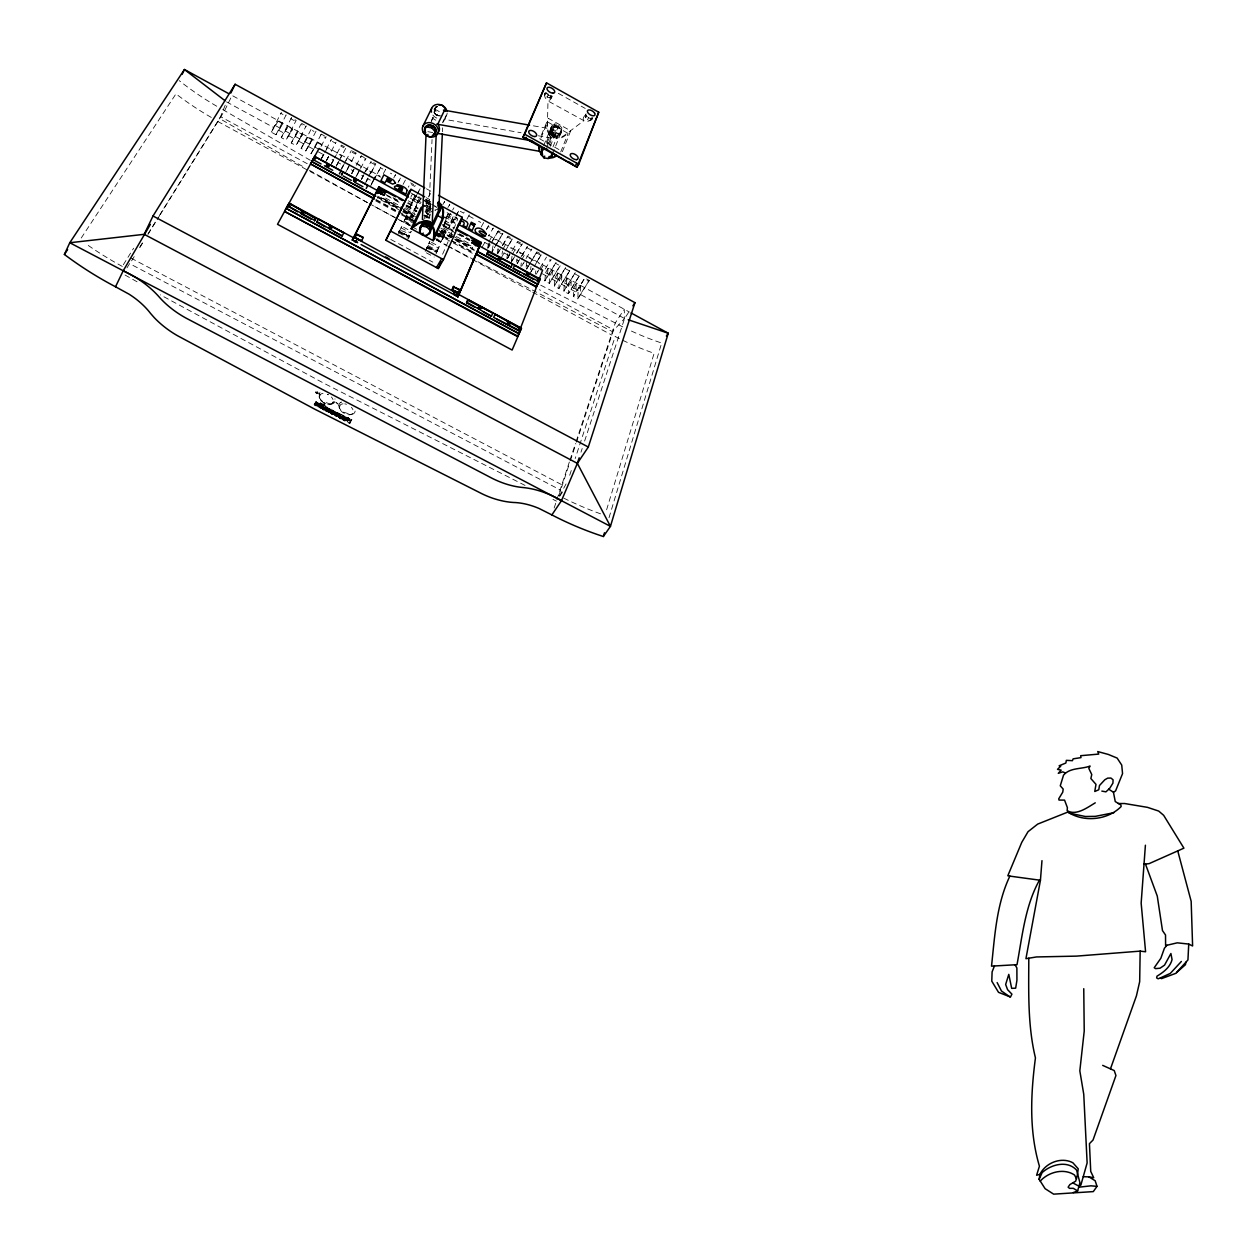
<?xml version="1.0" encoding="UTF-8"?>
<svg xmlns="http://www.w3.org/2000/svg" width="1257" height="1257" viewBox="0 0 1257 1257"><rect width="100%" height="100%" fill="white"/><g stroke="black" fill="none" stroke-linecap="round" stroke-linejoin="round"><path stroke-width="0.75" stroke-dasharray="5 3.75" d="M580.608 286.109L580.325 294.437L577.827 298.852L573.349 296.416L573.726 288.057L576.193 283.705L580.608 286.109L578.141 290.461L577.827 298.852L589.234 280.405L584.741 277.954L573.349 296.416L584.364 279.023L588.857 281.474M576.193 283.705L575.847 292.001L570.835 289.283L571.244 281.002L566.813 278.598L564.362 282.951L563.859 291.247L568.337 293.682L579.713 275.204L568.337 293.682L568.777 285.355L571.244 281.002M423.012 221.169L428.983 208.285L432.047 139.496M431.277 121.819L433.037 117.31L436.368 117.891M435.331 106.798L435.158 110.522L437.986 113.664L436.98 115.738L434.152 112.596L434.309 108.872L437.593 106.326M430.46 205.08L430.303 208.599A5.499 4.478 26.3 0 1 430.46 205.08L428.983 208.285L433.901 209.149M442.448 131.749L442.637 127.837M566.813 278.598L566.357 286.832L563.859 291.247L575.203 272.753L566.357 286.832L561.329 284.113L561.863 275.896L557.432 273.476L554.981 277.844L554.353 286.077L558.831 288.529L570.175 270.004L558.831 288.529L559.396 280.248L561.863 275.896M344.104 419.885C340.647 419.351 347.513 419.414 343.978 417.073M336.64 413.553C335.87 411.573 334.472 416.161 335.148 415.344C339.547 417.717 335.069 411.51 333.152 413.694M335.556 415.423L334.346 414.48M557.432 273.476L556.835 281.662L554.353 286.077L565.666 267.537L556.835 281.662L551.807 278.928L552.467 270.774L548.036 268.354L545.585 272.722L544.831 280.908L549.325 283.344L560.213 265.84M546.339 142.167L551.43 129.77L551.713 126.061L554.871 123.956L559.066 124.694L561.816 127.837L561.518 131.545L553.457 151.563M553.583 127.114L550.409 129.22L560.245 134.703A5.641 4.777 25 0 1 550.755 134.138A5.641 4.777 25 0 1 554.997 127.02A5.641 4.777 25 0 1 560.245 134.703L557.071 136.793L552.891 136.07L553.583 127.114L557.778 127.853M561.141 129.518L560.842 133.226L557.668 135.332L553.489 134.593L550.739 131.451L551.022 127.743L554.18 125.637L558.375 126.376L561.141 129.518L561.816 127.837M552.467 270.774L550.016 275.142L549.325 283.344L560.606 264.787M548.036 268.354L547.314 276.477L544.831 280.908L556.097 262.32L547.314 276.477L542.27 273.727M535.466 274.089L535.812 270.852M530.611 269.736L530.988 266.5M547.596 121.96L546.968 127.287A10.229 8.689 25.1 0 0 550.739 135.677L552.436 136.824A10.229 8.689 25.1 0 0 563.686 136.62L568.117 133.415L547.596 121.96L539.96 140.423M526.133 267.301L526.73 262.462M444.287 235.373L439.651 232.859M520.885 266.17L521.309 262.949M339.783 417.261C338.259 415.297 340.678 411.196 337.41 416.46L338.636 417.104M340.066 416.758L339.249 416.036L338.353 417.607L340.207 413.883M342.533 419.634C347.655 424.238 346.728 412.123 342.375 417.104C346.869 419.571 345.565 417.968 341.7 418.157M516.611 262.116L517.067 258.911M314.093 404.22C317.015 407.598 320.896 403.811 314.941 402.947C316.843 406.2 322.248 402.79 315.931 401.549C322.059 406.545 313.81 400.92 315.696 403.261C323.096 407.268 310.008 406.812 315.507 401.69M436.085 253.788L437.452 250.662L428.103 245.586L426.72 248.729M322.876 408.446L321.839 407.944M323.175 407.944L320.205 408.132L321.242 406.671L323.222 407.724M511.332 260.969L512.055 256.192M349.383 420.922L350.766 421.629L349.682 423.499L348.299 422.776L349.98 419.602L348.739 418.66L350.2 419.115C350.389 423.389 345.518 419.367 349.195 420.954L349.745 420.105L347.466 417.607L351.803 419.335L349.98 422.981L348.598 422.258L346.681 418.958L351.017 420.671M507.577 253.757L506.555 260.089L509.038 255.642L509.776 250.913M502.014 254.181L502.549 251.023M431.418 242.302L439.18 246.513L436.886 251.667L427.411 246.576L428.103 245.649M497.222 253.301L498.071 248.572M324.542 409.562C324.762 403.953 333.231 409.311 327.951 411.777C325.83 412.359 322.876 408.651 326.066 408.431C332.508 411.526 325.673 411.196 324.919 409.531M328.313 408.604C325.029 408.808 330.701 406.655 326.883 410.882M492.163 250.536L493.043 245.838M488.549 243.402L487.323 249.64L490.701 240.527M338.023 414.339C328.768 411.856 342.784 419.681 336.059 412.233C337.724 413.663 339.06 413.27 336.499 411.919C334.001 408.965 331.314 417.717 333.718 412.83C340.694 414.621 333.498 414.857 334.362 411.589M407.598 239.176C414.166 234.368 400.04 229.261 399.443 231.037M338.887 405.445L339.217 404.016A8.83 5.499 29.5 0 1 341.417 402.067A8.846 5.499 29.2 0 0 339.233 404.031L338.887 405.461A8.83 5.499 29.5 0 0 342.8 411.903L350.97 414.559A8.83 5.499 29.5 0 0 355.181 410.756M318.147 393.268L316.905 393.001L318.257 393.048L317.157 391.618L316.67 392.608L317.157 391.618M343.145 418.628L345.376 420.089L344.952 420.922M343.931 417.198L345.204 418.015M414.716 223.935L405.398 218.875L407.158 215.214L413.349 218.577M415.627 221.688L406.137 216.927L406.608 215.905M332.524 413.852L328.643 411.997L332.964 412.799L330.685 410.725L329.397 410.74L332.775 413.144L330.088 412.705L332.555 413.584L330.355 412.155L331.487 412.422L332.555 410.473L330.827 413.129C325.972 408.462 337.614 414.323 332.288 409.719C329.664 409.012 328.69 410.646 331.487 412.422M453.73 229.214L457.658 219.095L453.133 216.628L448.655 228.617L455.285 217.162M453.133 216.628L448.655 228.617M443.532 225.82L448.073 213.879L443.532 225.82L453.918 207.814M328.501 411.353L326.993 409.389L324.84 409.295M325.689 407.441L327.181 409.405L329.585 409.483M609.017 517.727L661.669 343.035A251.431 218.011 18.2 0 1 630.323 330.56M606.612 509.761L654.127 353.311A253.128 218.781 18.1 0 1 615.207 336.499L575.172 458.601M430.381 214.334L429.218 218.042L430.868 215.041M424.347 200.931L428.888 203.414L424.08 215.246M427.694 246.403L426.704 247.88L429.815 249.577M580.985 452.206L582.195 448.498M584.615 441.066L624.572 318.524L629.757 310.605M569.704 475.256L572.139 467.855M554.148 508.017L569.342 462.026M569.955 460.156L575.502 443.391M576.115 441.537L615.286 322.97L624.242 309.238L624.572 318.524L612.426 331.644L476.576 261.032M558.831 495.682L569.798 462.466M570.395 460.628L575.879 444.004M576.492 442.165L613.542 329.931L539.442 289.707M419.257 198.166L414.323 209.95L419.257 198.166L414.716 195.683L409.719 207.436L416.224 195.872M544.517 93.914C543.857 100.403 552.2 103.561 551.132 95.406M414.716 195.683L409.719 207.436M409.311 235.515L407.959 237.966L411.196 231.351L410.348 232.844L400.983 227.768L401.831 226.276L408.069 229.654M407.127 215.324L405.76 217.712L411.95 221.075M399.946 230.487L398.532 233.472M443.862 236.222L444.208 235.42L442.59 239.05L434.859 234.855M534.162 266.578L541.453 254.323L535.639 263.797M531.601 260.906L536.928 251.856L539.944 253.49M522.016 255.674L527.312 246.592L519.597 259.288M225.223 105.179L219.692 118.598L304.43 167.448M560.732 151.971L568.117 133.415M516.926 252.908L522.221 243.827L516.454 253.348M552.986 146.928L558.359 133.635L561.518 131.545M505.361 250.897L512.589 238.563L506.838 248.1M550.267 146.346L559.066 124.694M546.622 147.195L553.3 130.822M548.68 143.392L553.174 132.362M549.12 145.325L554.18 132.912L551.43 129.77M543.7 145.576L551.713 126.061M546.905 143.455L554.871 123.956M495.729 245.649L502.926 233.283L498.369 230.801L490.749 243.575M436.855 251.29L439.18 246.513M491.188 243.167L498.369 230.801M466.913 219.205L469.27 214.916L467.384 218.137M464.132 212.103L463.676 213.14L459.072 210.626L456.228 215.528M371.286 184.355L372.842 180.851M368.034 178.274L365.316 183.286L367.751 178.745L372.952 181.574L376.032 174.597L380.604 177.096M408.808 236.112C378.058 221.059 429.124 246.529 399.365 231.304M442.59 254.213L452.803 231.162L442.574 225.6M433.335 237.51L441.066 241.705L446.046 231.162L441.427 228.664M442.59 239.05L446.046 231.162M425.18 251.4L429.863 241.47L426.374 249.326M348.299 422.776L346.382 419.477L350.719 421.205L349.682 423.499M366.101 181.542L367.704 178.054M444.161 202.487L444.632 201.45L442.778 204.702M340.474 416.256L341.7 416.915L342.517 415.124L341.291 414.48L339.39 418.141L340.616 418.785L341.731 416.491L340.49 415.863M344.277 416.633L342.423 419.728C339.437 416.711 344.669 417.434 346.382 419.005C346.036 416.884 342.517 415.91 346.665 417.984M339.39 418.141C341.888 417.497 340.631 412.767 339.437 415.721L338.196 415.077L340.411 416.036M425.856 218.231L430.507 208.175A5.499 4.478 26.3 0 1 430.664 204.64M429.753 194.631L430.24 193.594L425.62 201.733M361.482 179.028L363.1 175.54M320.394 402.931L319.514 407.771L321.383 404.188L320.394 402.931L321.446 404.031M320.126 403.528L319.325 405.225L320.582 405.885M322.468 409.311L324.385 405.665L325.626 406.31L323.709 409.971L322.468 409.311C324.982 408.666 323.725 403.937 322.515 406.891L320.959 406.64L320.504 407.614L321.729 408.274M324.385 405.665C322.311 403.748 320.158 406.184 323.52 407.221M323.709 409.971L324.84 407.677L323.599 407.032M325.626 406.31L324.793 408.085L323.552 407.441M319.152 405.194L320.346 405.995L321.698 403.528L320.189 403.371L318.241 407.111L319.655 404.22L320.928 404.864L319.812 407.252L318.54 406.592M410.096 224.924L403.89 221.546L405.791 217.54L415.077 222.568M401.831 226.276L398.563 232.891L399.412 231.382M403.89 221.546L408.981 211.207L415.156 214.57M316.827 392.31L315.476 392.263L316.575 393.692L317.078 392.703M415.25 185.407L414.763 186.445L410.128 183.899L408.274 187.214M411.055 197.098C411.008 192.038 418.062 195.793 414.056 198.732L417.654 200.696L419.037 196.548M442.401 122.777L444.082 119.258L521.042 132.739M443.297 122.165L446.816 114.796M431.324 120.829L433.037 117.31M434.152 112.596L435.158 110.522M351.646 173.67L354.191 168.501M347.309 169.129L350.593 162.907M374.162 179.437L381.06 166.741L372.952 181.574M226.527 101.88L273.68 127.538L278.127 121.238L282.794 123.783L275.99 134.719L271.261 132.158L281.379 112.329M275.99 134.719L286.125 114.906L285.543 115.895L280.798 113.319M281.269 137.594L291.42 117.812L296.165 120.389L285.983 140.156L281.269 137.594L287.994 126.627L292.645 129.157L285.983 140.156M370.438 173.796L375.827 163.897L371.161 161.352L370.642 162.357L375.324 164.903L368.945 176.609M291.247 143.015L300.894 124.286L305.624 126.863L306.174 125.857L295.961 145.576L291.247 143.015L297.846 131.985L302.497 134.515L295.961 145.576M321.054 146.425L326.066 136.714L325.516 137.72L320.724 135.112L321.273 134.106L324.463 135.85M340.914 170.025L343.554 164.903M326.301 149.3L331.329 139.59L330.78 140.595M316.01 131.231L305.734 150.903L301.161 148.405L311.406 128.717L310.856 129.707L313.92 131.388M364.373 157.644L361.262 155.931L360.743 156.952L365.41 159.498L365.928 158.492L360.57 168.422M322.122 145.215L317.487 142.685L310.998 153.763L321.273 134.106M271.261 132.158L278.127 121.238M331.314 151.249L336.059 142.182M356.014 153.071L355.495 154.092L350.813 151.531L351.332 150.526L356.014 153.071L347.388 169.208M321.085 159.246L323.332 154.957M307.682 137.343L301.161 148.405L307.682 137.343L312.302 139.873L305.734 150.903L312.302 139.873M310.998 153.763L317.487 142.685M325.767 161.792L328.03 157.518M321.886 157.722L323.835 154.155M326.584 160.268L328.501 156.701M331.015 164.651L333.702 159.592M336.593 165.484L341.684 155.884L337.08 153.37L334.676 157.879L341.401 145.089L344.528 146.802M331.832 163.127L333.451 160.079L328.203 157.219M338.384 162.137L335.698 167.181L338.117 162.624L343.35 165.468L341.731 168.501M339.28 160.456L346.084 147.65L345.549 148.656L340.851 146.095M344.434 163.206L346.838 158.696L351.441 161.195M341.81 168.344L351.332 150.526M345.581 172.57L348.016 167.998L353.233 170.842L351.614 173.89M355.448 177.928L357.899 173.372M363.917 173.796L366.321 169.302L370.909 171.8L368.49 176.294M361.482 179.248L363.1 176.216L359.188 174.095M351.709 173.717L355.322 167.008M356.218 165.343L361.262 155.931M331.942 162.954L333.765 159.576M359.989 169.554L356.36 176.263L361.183 166.505L356.595 164.007M361.576 179.091L371.161 161.352M426.469 207.861L428.888 203.414M370.516 186.115L373.25 181.118M383.369 173.639L385.71 169.286L385.208 170.308L380.541 167.762M559.491 495.934L566.074 483.929M393.755 177.96L395.578 174.676L395.075 175.697L390.424 173.152M398.045 182.438L400.779 177.52L398.438 181.856M488.847 241.831L491.298 237.432L495.777 239.867M497.206 242.852L491.864 252.107L494.771 247.268M326.946 159.718L328.658 156.622M403.073 184.386L405.414 180.05M497.772 253.38L499.422 250.41L494.347 247.645M502.816 249.436L505.267 245.036L500.789 242.601M512.29 254.605L514.742 250.206L510.263 247.77M511.08 262.556L513.563 258.109L518.638 260.859L516.973 263.829M521.749 259.743L524.2 255.36L519.738 252.924M526.557 269.045L528.207 266.075L523.148 263.326M531.067 271.496L532.717 268.542L537.776 271.276M416.758 194.772L412.17 202.927L407.017 200.114M417.685 193.138L420.435 188.251L417.151 194.222M408.981 211.207L408.132 212.7L414.307 216.063M540.604 270.019L543.055 265.636L538.625 263.216M414.323 209.95L421.378 197.286M324.699 152.616L327.291 148.043L331.911 150.557M321.399 158.728L324.023 154.108M315.758 391.744L316.748 393.378M314.219 404.675L315.931 401.549M314.391 404.911L316.214 401.564M315.444 403.497C320.629 405.838 311.076 405.744 316.528 401.611M315.46 404.848L317 402.46M315.727 405.194L317.188 402.507M315.963 405.335L317.408 402.601M425.95 211.962L430.632 203.728M316.623 404.66L317.691 402.774M316.261 405.445L317.864 402.978M316.717 405.414L317.927 403.088M318.131 405.241L319.199 403.356M317.597 406.372L319.278 403.607M318.147 405.964L319.294 403.843M320.661 407.142L321.981 404.927M322.578 403.654L325.17 405.273L322.656 403.56M320.205 408.132L322.311 404.785M321.446 406.671L322.515 404.785M321.682 406.702L322.75 404.833M321.933 406.797L323.018 404.911M322.232 406.938L323.3 405.053M321.446 408.776L323.599 405.225M322.452 407.834L323.85 405.414M322.672 407.975L323.756 406.09M322.829 408.132L324.086 405.618M324.542 409.798L326.239 407.032M324.636 410.033L326.521 407.017M324.793 410.285L325.862 408.415M325.893 410.191L327.307 407.928M327.543 407.959L325.956 410.395L327.826 408.069M326.38 410.74L327.449 408.871M326.647 410.85L328.077 408.226M328.328 410.395L329.397 408.509M327.668 411.793L329.554 408.761M327.951 411.777L329.648 409.012M328.643 411.997L330.025 409.719M328.941 411.605L330.292 409.232M291.42 117.812L290.854 118.802L295.599 121.379M328.658 412.186L330.434 409.153M328.925 412.563L330.874 409.153M330.072 411.102L331.141 409.216M330.135 412.61L331.157 410.772M447.916 207.515L449.786 204.278L449.315 205.3L452.394 206.981M330.151 412.783L331.801 410.033M330.45 412.987L331.974 410.081M332.382 410.301C327.056 413.49 338.164 419.414 338.007 412.987M332.319 412.265L333.404 410.395M426.689 248.1L427.537 246.608M331.565 414.024L333.624 410.583M331.848 414.087L333.781 410.772M332.084 414.103L333.875 410.945M332.429 413.993L333.608 411.982M332.744 414.511L334.692 411.369M333.843 413.223L334.928 411.338M334.126 413.254L335.195 411.385M335.87 412.186L334.299 414.7M334.425 414.92L336.059 412.233M335.21 414.213L336.295 412.343M334.959 414.904L336.562 412.5M335.038 415.376L336.735 412.626M335.226 415.454L336.829 412.736M335.635 416.24L337.63 412.61M336.782 414.684L337.866 412.815M336.405 416.476L338.102 413.176M336.593 416.46L338.023 413.946M338.903 413.757L337.567 415.973L340.113 416.538M337.41 416.46L339.233 413.616M338.337 415.486L339.421 413.616M338.573 415.533L339.657 413.647M338.84 415.611L339.924 413.742M339.123 416.554L340.207 414.684M339.343 416.648L340.506 414.04M438.944 233.849L443.831 236.002L442.857 237.856L435.142 233.676M339.579 416.79L340.757 414.229M441.066 241.705L436.76 238.594M458.601 211.207L451.122 224.123L445.999 221.326M339.736 416.947L341.291 414.48M340.616 418.785L342.517 415.124M341.134 419.052L343.24 415.831M342.391 417.685L343.475 415.816M342.658 417.717L343.758 415.847M342.972 419.382L344.607 416.695M343.758 418.675L344.842 416.805M343.507 419.367L344.607 417.497M343.585 419.822L345.109 416.963M343.554 418.22C347.262 419.068 343.13 420.969 345.282 417.088L343.774 419.917M345.094 418.942L346.178 417.073M344.182 420.702L346.398 417.277M344.481 420.812L346.555 417.45M344.732 420.891L346.649 417.638M345.282 420.875L347.325 417.717M346.162 420.294L347.655 417.544M346.304 420.498L347.89 417.528M346.492 420.702L348.158 417.56M346.728 420.906L348.456 417.638M347.686 420.781L348.959 418.534M347.859 420.922L349.147 418.581M350.719 421.205L351.803 419.335M544.957 95.218L546.229 93.049L551.037 95.752L549.765 97.905L547.141 97.103L544.957 95.218L544.517 93.348L546.072 92.594M547.141 97.103L548.398 94.951M550.865 98.784L552.263 96.396M481.195 226.998L483.568 222.709L483.112 223.746L478.54 221.248M486.789 228.711L488.674 225.506M486.318 229.795L488.235 226.543L492.807 229.041L493.247 228.004L488.502 236.002M482.232 246.875L485.123 242.004M488.297 248.022L490.214 244.785M498.165 241.265L502.926 233.283M502.297 245.634L508.032 236.065L511.065 237.73M497.913 253.254L501.794 246.796M502.753 245.194L507.592 237.117L512.149 239.6M591.073 117.844L591.544 119.714L590.052 120.483L587.443 119.698L584.804 115.943L586.092 113.806M585.275 117.812L586.563 115.675M501.48 257.339L504.403 252.5M587.443 119.698L588.732 117.561M590.052 120.483L592.833 117.592M507.529 258.486L511.913 250.881M512.385 250.442L517.68 241.344L520.712 242.994M512.055 260.953L515.951 254.511M517.13 263.703L521.027 257.276M521.655 266.17L525.567 259.743M526.055 258.581L531.837 249.075M529.181 264.504L536.928 251.856M526.699 268.919L530.627 262.509M530.234 272.973L533.188 268.165M536.268 274.12L539.222 269.328M540.211 267.725L546.512 257.088M131.576 260.859L135.662 254.244M139.763 247.629L143.864 240.998M147.965 234.383L159.23 216.188M160.268 214.538L224.61 110.679L232.042 95.453L379.975 176.09M545.192 269.014L551.037 259.555L550.645 260.608L546.119 258.141M126.957 267.867L129.581 263.624L560.653 490.167M139.826 247.095L143.927 240.48M148.027 233.865L158.272 217.335M159.293 215.67L220.619 116.697L308.515 164.4M443.721 236.316L443.281 236.992L435.503 232.875M123.327 264.771L133.635 248.21M589.234 280.405L580.325 294.437L624.572 318.524M302.497 134.515L298.38 140.988L303.581 143.817M297.846 131.985L293.667 138.427L288.403 135.552L292.645 129.157M81.234 238.029L175.949 93.866A272.25 227.627 37.7 0 0 214.083 119.022M427.176 247.126L436.603 252.06M559.711 496.264L562.837 491.597M287.994 126.627L283.673 132.991L278.394 130.115L282.794 123.783M341.684 418.33L345.706 420.278L343.177 418.424M333.121 413.899L334.158 414.779M427.474 246.513L437.027 251.526L437.42 250.662M406.514 216.204L415.894 221.279M592.314 119.336L588.732 121.081A6.222 2.923 -8.4 0 1 584.851 121.206L547.989 100.984L547.392 126.234A10.229 8.673 25.1 0 0 552.86 135.772A10.229 8.673 25.1 0 0 564.11 135.567L583.562 120.892L583.201 118.959A5.641 4.887 39.2 0 1 584.552 115.943L586.469 114.937M319.231 395.546L320.016 394.934L319.121 393.63L319.498 396.034L319.121 393.63M422.431 207.326L430.114 202.864L429.815 209.668L432.581 212.669M552.31 134.468L549.545 131.325L552.719 129.22L552.027 138.176L538.357 135.787M333.121 402.806L334.833 401.847L333.105 401.784L332.602 402.884L334.833 401.847M584.804 115.943L586.312 115.173M549.765 97.905L551.32 97.15L550.865 95.296M329.617 404.377L330.874 404.188A8.862 5.515 29.1 0 0 334.943 398.799M349.697 414.747L350.97 414.559M420.938 199.407L419.398 200.382A2.42 1.336 30.1 0 0 419.964 201.67L421.064 202.628M330.874 404.188L322.672 401.517A8.862 5.515 29.1 0 1 320.001 392.483M426.249 205.032L430.837 207.876M558.202 126.8L554.007 126.061L550.849 128.167L560.669 133.651L557.511 135.74L553.316 135.018L550.566 131.875M533.392 125.826L552.719 129.22A5.641 4.777 25 0 0 548.995 133.101A5.641 4.777 25 0 0 552.027 138.176L549.262 135.033M554.18 132.912L558.359 133.635M441.364 116.053L437.185 115.33L434.356 112.172L434.513 108.448A5.672 4.729 28.8 0 0 439.966 116.147M427.867 131.686L432.911 132.566M435.535 209.448L438.803 210.029L436.038 207.012M425.856 203.775L427.851 203.555L425.824 202.723M328.297 394.682L327.401 394.305L328.234 394.761M450.996 214.664C444.569 213.061 454.28 220.399 451.719 215.151M426.013 201.623L428.197 202.393L425.966 200.696M525.049 485.422L323.536 383.071L160.362 294.861M552.939 499.39L556.427 501.134M540.73 285.198L615.286 322.97A251.431 218.011 18.2 0 0 622.749 326.883M349.415 420.451L348.032 419.901L349.116 420.985M339.673 417.638L340.914 418.282M474.847 260.136L447.681 245.853M323.316 407.535L324.542 408.195M340.207 416.35L341.433 416.994M425.934 199.282L430.758 202.236M319.655 404.22L320.928 404.88M319.451 404.675L320.708 405.335L319.388 404.817M322.766 408.808L324.007 409.452M131.058 258.141L564.252 486.019M455.615 240.527L474.376 250.504M436.21 239.773L446.046 244.989M409.955 225.71L373.769 206.069M440.233 232.246L448.78 236.866M426.39 252.846L434.199 257.056M390.786 239.443L432.832 262.132M435.629 232.718L443.438 236.772M406.121 216.927L415.486 221.908M375.717 200.869L399.852 213.957M401.58 214.9L411.919 220.509M437.766 234.54L451.546 242.02M453.274 242.947L472.223 253.238M435.158 233.472L442.873 237.652M405.744 218.262L415.061 223.322M435.221 234.258L442.951 238.453M404.22 220.949L413.537 226.009M217.697 121.426L367.437 202.597M369.165 203.54L410.458 225.93M412.186 226.857L417.355 229.654M436.289 239.93L446.612 245.524M448.325 246.451L470.699 258.581M472.428 259.523L530.941 291.247M532.669 292.174L611.829 335.1M429.014 242.947L438.332 247.99M399.239 231.618L408.635 236.709M427.364 246.843L435.158 251.054M399.066 231.916L408.541 236.866M427.05 247.283L436.383 252.343M398.61 232.686L406.42 236.913M410.191 198.087L420.498 203.713M422.226 204.64L430.821 209.322M444.585 216.817L454.893 222.442M275.754 125.794L280.405 128.324M285.622 131.168L290.273 133.698M295.458 136.526L300.109 139.056M305.294 141.884L309.913 144.398M315.098 147.226L319.734 149.74M412.296 200.146L416.837 202.628M441.128 215.843L445.654 218.309M450.713 221.059L455.223 223.526M545.585 272.722L550.016 275.142M554.981 277.844L559.396 280.248M564.362 282.951L568.777 285.355M573.726 288.057L578.141 290.461M425.777 209.149L430.805 211.883M308.154 146.315L313.417 149.174M318.257 151.814L323.505 154.658M425.997 210.453L431.041 213.203M484.715 242.397L489.806 245.178M503.963 252.877L509.038 255.642M407.975 202.581L418.204 208.143M425.023 211.852L430.13 214.617M445.449 222.96L453.966 227.596M407.598 203.304L417.827 208.851M426.343 213.486L429.753 215.34M445.072 223.683L453.604 228.318M393.017 197.648L398.139 200.429M406.655 205.064L416.868 210.626M425.385 215.261L430.491 218.027M442.417 224.516L452.646 230.078M459.449 233.786L464.556 236.552M466.268 237.479L469.678 239.333M385.883 194.552L399.506 201.953M406.31 205.661L416.538 211.223M425.055 215.843L430.161 218.624M443.784 226.04L453.227 231.099M459.104 234.368L469.332 239.93M406.749 206.117L416.978 211.679M423.798 215.387L428.92 218.168M386.936 195.699L404.157 205.064M405.87 206.007L416.208 211.616M424.819 216.298L428.26 218.168M443.768 226.606L455.82 233.158M457.548 234.085L469.599 240.653M405.854 207.578L414.401 212.213M443.454 228.02L452.001 232.655M385.632 198.103L402.837 207.452M404.565 208.395L414.889 214.004M440.72 228.036L454.5 235.53M456.212 236.457L469.992 243.952M383.259 198.26L398.736 206.667M400.464 207.609L414.229 215.073M441.741 230.031L450.336 234.698M452.064 235.64L470.982 245.916M381.295 197.773L401.926 208.976M403.654 209.919L413.977 215.528M441.49 230.471L472.443 247.283M377.744 196.155L401.847 209.243M403.56 210.186L415.611 216.723M441.427 230.738L472.396 247.566M377.399 197.066L401.549 210.17M403.261 211.113L413.616 216.723M439.479 230.785L473.983 249.515M377.336 197.208L401.486 210.328M403.214 211.255L413.553 216.88M439.431 230.942L473.936 249.672M376.063 199.533L396.756 210.767M398.485 211.71L416.051 221.059M436.053 232.058L474.36 252.893M375.827 199.989L399.962 213.093M401.69 214.036L415.737 221.515M435.833 232.419L474.109 253.333M426.422 188.77L433.319 192.525M301.46 123.28L304.603 125.009M410.615 182.878L413.71 184.575M332.367 141.46L335.525 143.188M468.814 215.937L473.402 218.451M497.929 231.838L502.486 234.336M517.255 242.381L521.796 244.864M526.887 247.645L531.428 250.127M536.503 252.893L541.044 255.375M555.704 263.373L558.705 265.023M565.273 268.605L569.782 271.056M574.826 273.822L579.32 276.273M426.343 197.726L429.753 199.58M425.526 199.234L430.632 202.016M410.945 192.965L421.268 198.59M422.981 199.533L429.863 203.288M431.591 204.215L436.745 207.028M447.068 212.653L457.391 218.278M488.36 235.169L629.333 312.003M529.181 258.078L533.644 260.498M400.857 210.862L377.43 197.962M402.57 211.805L412.862 217.43M367.185 202.471L309.395 170.276M439.274 111.606L434.309 108.872A5.672 4.729 28.8 0 0 438.347 116.304M549.545 131.325L552.436 132.928M558.297 93.317L585.243 108.448M125.056 275.032L140.187 283.548M310.322 160.299L224.61 110.679A270.381 226.669 38 0 1 220.651 108.495M434.733 210.076L435.802 210.752M446.235 216.015L453.871 219.818A4.085 2.263 30.6 0 0 455.82 219.284L456.307 218.168A4.085 2.263 30.6 0 0 455.992 216.848M432.989 118.299L433.948 119.148A8.28 6.898 28.8 0 0 435.833 120.185M550.409 129.22L557.071 136.793M550.126 132.928L552.891 136.07M318.995 396.678L319.529 398.013M339.107 407.064L339.641 408.399M447.178 113.004A8.28 6.898 28.8 0 1 444.601 117.608M436.839 118.095A8.28 6.898 28.8 0 1 432.157 113.947M323.018 393.457A7.526 4.682 29.1 0 0 320.394 394.447L319.357 396.646A7.526 4.682 29.1 0 0 322.656 402.114L326.113 403.921A7.526 4.682 29.1 0 0 332.225 403.371L333.246 401.172A7.526 4.682 29.1 0 0 331.361 396.992M122.29 266.421A298.773 239.914 34.3 0 1 85.57 243.575M600.547 513.814A277.043 228.727 17.2 0 1 562.429 497.458M343.051 403.827A7.495 4.667 29.5 0 0 340.458 404.817L339.453 407.017A7.495 4.667 29.5 0 0 342.768 412.485L346.209 414.291A7.495 4.667 29.5 0 0 352.274 413.726L353.28 411.526A7.495 4.667 29.5 0 0 351.363 407.331M344.748 403.858A7.495 4.667 29.5 0 1 346.539 404.283M216.738 106.232A270.381 226.669 38 0 1 179.201 80.637M427.081 203.225A9.962 8.123 26.3 0 1 430.318 201.811M430.46 210.83A5.499 4.478 26.3 0 1 430.711 205.221M428.983 208.285A5.499 4.478 26.3 0 1 430.742 206.682M434.718 206.462A5.499 4.478 26.3 0 1 437.216 207.829M446.172 115.094A8.28 6.898 28.8 0 1 444.947 118.457M435.079 107.882A5.672 4.729 28.8 0 1 437.389 106.751M435.283 107.474A5.672 4.729 28.8 0 1 436.32 106.751M552.027 95.956A4.337 2.215 31.6 0 1 551.242 96.051L550.33 95.941A4.337 2.215 31.6 0 1 547.361 94.526M546.544 93.819A4.337 2.215 31.6 0 1 545.899 93.049M592.063 118.614A4.29 2.184 32.1 0 1 588.339 117.561M587.443 116.917A4.29 2.184 32.1 0 1 586.673 116.178M586.108 115.408A4.29 2.184 32.1 0 1 585.778 114.67M591.764 117.844A3.928 1.838 -8.4 0 1 592.283 118.284M335.855 414.857L334.582 414.087L335.855 414.857M326.207 409.515L327.48 410.175L326.207 409.515M570.678 130.822L562.46 151.5L539.819 138.914L548.335 118.347L570.678 130.822M335.745 402.193L338.149 404.11L335.745 402.193M325.217 403.544L323.489 402.633L325.217 403.544M551.352 132.661A5.625 4.777 25.1 0 0 560.842 133.226A5.625 4.777 25.1 0 0 555.61 125.559A5.625 4.777 25.1 0 0 551.352 132.661M551.179 133.085A5.625 4.777 25.1 0 0 560.669 133.651A5.625 4.777 25.1 0 0 555.437 125.967A5.625 4.777 25.1 0 0 551.179 133.085"/><path stroke-width="1.5" d="M1041.974 860.652L1040.435 880.277L1025.932 958.698L1036.428 956.954L1076.463 956.121L1140.162 951.125L1139.675 981.686L1136.438 995.843L1110.465 1068.874M1028.792 958.227C1028.713 991.49 1027.55 1025.272 1035.438 1057.891C1030.74 1093.967 1028.933 1130.813 1039.429 1166.197L1036.601 1175.264L1039.932 1174.321C1045.604 1162.804 1061.222 1156.55 1072.865 1162.756L1078.239 1168.806L1077.453 1174.667L1075.709 1181.156L1069.848 1184.597L1068.136 1187.174L1069.518 1188.352L1073.305 1188.321L1077.626 1190.929L1079.936 1182.727L1076.589 1170.11C1067.35 1160.038 1051.103 1164.391 1042.116 1172.64L1039.115 1179.317L1045.117 1188.682L1053.649 1194.15L1093.307 1191.605L1097 1186.357L1095.177 1180.763L1088.908 1176.866L1083.235 1176.693M421.488 225.144A5.562 4.509 26 0 1 426.532 224.249L427.883 224.799A5.562 4.509 26 0 1 430.68 227.816L429.517 233.566L426.5 235.562L422.383 234.839L419.587 231.807L419.728 228.255L422.006 224.045M424.206 132.991L425.4 127.114L424.206 132.991L427.081 136.165L431.308 136.903L435.441 132.645M425.039 131.278L425.196 127.538L428.291 125.401L432.534 126.14L435.409 129.33M422.415 219.488L426.06 134.31M429.517 233.566L430.68 227.816L427.883 224.799M434.419 134.782L435.613 128.905L432.738 125.716L431.701 127.853L434.576 131.027M430.68 227.816L429.768 232.294M435.236 133.069L435.613 128.905M442.354 133.698L438.803 210.029A5.499 4.494 26.3 0 0 438.159 208.851M439.871 205.959L439.62 211.396L433.366 225.129M1145.457 864.046L1157.273 896.1L1162.489 930.589L1165.522 934.988L1165.6 945.578L1177.259 942.829L1188.729 944.07L1187.944 959.939L1175.861 973.327L1161.437 978.669L1160.431 977.899L1158.137 978.81L1156.644 977.915L1156.99 976.155C1163.432 972.305 1170.173 967.214 1172.058 959.578L1170.911 953.513L1164.532 965.14L1160.07 968.204L1155.529 968.628L1154.225 967.733L1160.84 958.274L1164.422 948.218L1166.967 945.264M1145.41 845.223L1141.152 903.139L1145.583 951.769L1140.162 951.125M551.524 155.302A5.704 4.808 24.8 0 0 552.342 154.328L551.462 156.496L548.256 158.602L544.014 157.863L541.217 154.705L542.82 147.729M541.924 152.961L542.207 149.237M551.462 156.496L551.76 152.757M433.272 240.715L433.948 233.236A10.087 8.171 26 0 0 431.465 226.543L430.004 225.192A10.087 8.171 26 0 0 422.493 222.583L418.832 223.337L411.118 228.711L433.272 240.715L442.81 219.614L443.501 212.166A9.962 8.123 26.3 0 0 437.939 203.084M433.775 239.616L434.451 232.136A10.087 8.171 26 0 0 431.968 225.459L430.507 224.092A10.087 8.171 26 0 0 422.996 221.499L419.351 222.238L411.636 227.611M433.995 237.18L442.543 218.278L443.014 213.25A9.977 8.123 26.3 0 0 440.563 206.604L439.117 205.252M526.447 274.026L528.349 275.456L528.144 273.382L526.447 274.026L528.616 275.204M509.431 324.573C507.121 320.346 506.917 326.93 509.792 323.992L508.079 322.483L507.2 323.379M1039.115 1179.317L1039.932 1174.321M498.353 258.769L500.255 260.199L500.066 258.125L498.353 258.769L500.537 259.948M479.703 309.316L480.724 307.761L479.137 306.912L478.226 308.012L479.404 309.238M478.351 245.775L478.336 245.099A2.074 1.163 31.1 0 0 476.01 243.355A2.074 1.163 31.1 0 0 474.706 244.471M1185.932 962.171L1185.414 964.732L1176.599 972.525M355.731 181.244C353.453 177.127 353.17 183.459 356.045 180.647L354.38 179.17L353.484 180.034M478.21 245.319L540.211 279.038L538.703 282.872L537.76 284.333L479.153 252.327M331.298 228.727C329.004 224.469 328.611 231.052 331.628 228.13L329.9 226.59L328.988 227.501M517.57 336.043L284.569 211.427L517.303 336.483L518.921 333.686L286.172 208.395L287.397 206.069M328.674 166.553C324.416 162.373 329.397 170.041 328.203 164.698L326.427 165.327M475.837 254.275L536.189 287.036L537.792 284.161M408.462 197.145L319.042 148.452L277.514 224.312L512.133 350.043L521.466 328.218L518.968 333.718L286.172 208.395L284.978 210.657M303.408 213.737C301.13 209.463 300.69 216.047 303.738 213.109L302.01 211.585L301.099 212.48M481.258 242.444L457.737 297.108L481.258 242.444L457.375 229.45M228.648 93.599L184.433 69.496L69.779 242.742L64.39 254.464A302.041 241.281 34 0 0 115.518 286.769L128.984 294.138A59.755 37.144 27.6 0 1 150.573 313.449L154.25 317.628A66.637 40.444 28.8 0 0 177.52 335.713L315.004 409.311L482.107 493.828A63.526 39.25 31.1 0 0 492.587 498.181L495.227 499.029A63.541 39.297 30.5 0 0 513.343 502.47A55.764 35.557 31.8 0 1 539.159 508.519L551.87 514.914A279.965 229.811 17.1 0 0 603.36 536.519L604.491 532.748M551.87 514.914L561.47 500.679L577.356 463.362L588.307 447.036L634.958 302.67L438.489 195.354M603.36 536.519L610.446 526.369L577.356 463.362L579.178 457.784M420.749 226.071L420.592 229.607M1040.435 880.277L1009.858 876.113C996.455 904.364 994.806 935.758 991.522 966.146L1017.007 964.669C1022.271 936.261 1025.162 905.747 1039.382 880.293M519.707 330.214L538.357 282.306M538.483 281.002L542.6 270.208L458.334 224.312M496.955 319.215L518.418 330.764L519.785 327.543L495.069 314.234L519.424 328.124M537.289 281.427L538.593 278.347L537.635 280.861L513.233 268.37L520.115 272.093M518.418 330.764L519.785 327.543M578.739 164.274L598.741 112.219L546.512 82.868L522.975 137.154L576.979 167.15L578.739 164.274L524.688 134.216L546.512 82.868M994.46 965.91L992.103 971.897L991.773 981.136L998.529 992.339L1009.67 996.691M495.069 314.234L493.655 317.44L518.78 330.182M513.233 268.37L514.584 265.306L538.247 278.928M483.144 311.783L491.424 316.245L492.838 313.04L467.997 299.653L466.551 302.858L474.847 307.321M511.08 267.191L512.416 264.127L487.952 251.589L486.915 254.071L511.08 267.191L487.26 253.49M549.136 156.449L548.963 156.874A5.704 4.808 24.7 0 0 550.267 156.465M544.014 157.863L544.721 156.135M541.217 154.705L542.097 152.537A5.704 4.808 24.8 0 1 543.181 147.823M486.915 254.071L487.952 251.589M466.551 302.858L467.997 299.653M458.302 293.494L460.046 289.644L453.368 286.832L451.97 290.084L458.302 293.494L460.046 289.644M479.907 242.805L478.257 246.482L479.907 242.805L473.763 239.474L472.098 243.135L473.763 239.474M354.458 238.311L289.031 203.1L286.91 207.169M451.97 290.084L453.73 286.235M424.646 196.799L410.992 189.351L385.868 240.276L438.269 268.542L441.348 261.55M438.269 268.542L443.485 259.602L462.152 217.257L439.981 205.158M460.078 223.809C459.921 218.687 466.928 222.442 463.047 225.427L466.614 227.376L467.965 223.699L466.771 221.735L462.12 219.142M310.683 163.693L314.596 156.371L378.326 191.017M375.607 196.265L311.783 161.603L375.67 196.123M404.581 200.727L379.033 186.822L353.28 238.406M426.5 235.562L430.318 231.807L430.475 228.255L427.679 225.239L423.562 224.5L420.545 226.511M440.469 206.384L441.254 204.671L438.504 201.67L437.719 203.367A5.499 4.478 26.3 0 1 439.824 205.205M426.532 224.249L427.034 223.149A5.562 4.509 26.1 0 0 425.636 222.898M422.383 234.839L423.2 233.079M429.674 230.015L426.877 226.998L429.391 221.515L432.172 224.532L439.793 207.876L437.955 205.881M455.835 230.22L459.151 222.992M419.587 231.807L420.404 230.047A5.562 4.509 26 0 1 422.713 224.736A5.562 4.509 26 0 1 429.533 226.716A5.562 4.509 26 0 1 429.58 232.734M419.728 228.255L423.562 224.5M411.118 228.711L420.938 207.719L424.018 205.472M413.647 226.15L422.431 207.326M182.186 74.273L184.433 69.496L225.019 100.717M407.457 195.134L409.656 190.53M385.868 240.276L410.992 189.351M115.518 286.769L123.217 270.774L150.369 224.39M631.014 312.93L668.253 333.231L610.446 526.369L69.779 242.742L144.194 234.321L153.008 216L235.122 84.266L424.693 187.827M427.081 136.165L427.914 134.452M459.496 222.269L462.152 217.257M230.817 93.065L235.122 84.266M424.363 129.235L428.291 125.401M422.651 126.658L431.591 108.432M361.34 241.281L363.242 237.479L356.815 234.022L354.883 237.809L361.67 240.684M379.598 188.251L377.776 191.865L384.029 195.275L385.852 191.645L379.268 188.849L385.852 191.645M379.033 186.822L352.227 240.323L353.94 237.164L459.104 294.562M538.703 281.678L540.211 279.038M312.427 160.503L313.15 159.12M333.655 231.382L342.187 235.955L343.805 232.812L318.272 219.064L343.805 232.812M366.211 188.471L367.751 185.47L342.988 172.005L341.401 175.006L342.658 172.618M310.589 163.866L374.099 199.046M297.39 211.867L289.141 206.635L314.831 220.462M290.524 204.121L315.837 218.545L290.524 204.121L288.827 207.264M314.501 221.075L316.167 217.932M318.272 219.064L316.953 221.593L342.187 235.955M301.177 213.14L301.413 211.867M326.521 165.94L326.757 164.714M301.9 213.769L301.507 212.527M327.213 166.568L326.836 165.343M302.827 214.02L303.738 213.109M328.108 166.804L329.004 165.94M378.168 188.377L377.367 189.917L384.501 193.028M339.359 173.89L340.946 170.889L316.057 157.361L314.439 160.346L321.085 163.96M353.107 238.767L352.431 239.898L357.616 242.695M353.594 180.662L353.814 179.437M329.083 228.145L329.318 226.889M354.285 181.275L353.908 180.05M355.165 181.511L356.045 180.647M329.805 228.774L331.628 228.13M377.776 191.865L384.029 195.275M377.807 193.515L379.127 191.001L381.484 192.274L380.808 193.594M354.285 240.825L355.338 241.768L356.014 240.543M363.242 237.479L356.469 234.619M480.787 243.088L479.546 245.476L480.85 243.151L470.637 237.589M436.462 267.584L441.678 258.628M524.688 134.216L522.975 137.154L532.732 142.182L531.46 141.334M455.333 295.505L454.186 293.619A2.137 1.241 30.9 0 0 454.311 294.012M454.877 295.144L455.238 294.562A2.137 1.241 30.9 0 0 457.061 294.986L454.358 294.971L453.384 293.447M498.479 259.398L498.699 258.188M499.186 260.01L500.883 259.366M479.137 306.912L478.398 308.468L480.221 309.285M478.398 308.468L478.618 307.227M478.257 307.808L480.017 307.132M479.106 309.096L480.865 308.436M480.724 307.761L480.504 309.018M598.741 112.219L576.979 167.15L530.91 140.344M575.125 166.128L576.884 163.237M492.838 313.04L467.635 300.25M491.424 316.245L466.897 302.277M526.589 274.67L526.809 273.46M527.28 275.283L528.977 274.639M507.341 324.039L507.561 322.798M508.048 324.667L509.792 323.992M632.884 305.844L634.958 302.67M64.39 254.464L67.611 249.593M666.367 336.028L668.253 333.231L628.217 319.749M1101.839 791.093L1105.94 791.847L1109.758 788.249L1112.932 783.111L1113.073 779.811L1110.905 778.036L1107.653 778.146L1104.824 779.764L1099.482 785.515L1098.775 789.757L1094.753 791.501L1095.994 784.384L1090.856 778.523L1091.767 774.548L1088.829 768.42L1090.07 766.047C1081.397 769.363 1069.974 767.414 1063.532 775.16L1060.264 785.798L1063.186 789.082L1062.762 792.146L1058.74 798.792L1058.991 800.065L1064.553 800.112L1067.397 807.654L1067.146 810.608C1076.181 816.17 1087.651 807.293 1095.271 802.83M1181.376 961.464L1170.314 973.389L1160.431 977.899M1040.215 1181.124C1048.479 1171.995 1063.815 1167.863 1074.546 1175.028L1076.558 1178.94M1067.743 811.991C1083.738 822.612 1107.606 820.224 1121.15 806.538L1120.883 804.92L1115.258 801.573L1113.435 792.209L1108.737 789.207M541.5 150.966L544.705 148.845L547.533 149.332M1113.435 792.209L1115.572 790.936L1122.548 773.621L1121.731 765.089L1117.143 758.081L1108.25 754.42L1097.738 751.56L1098.744 754.09L1080.69 755.693L1080.973 757.625L1073.117 758.851L1072.425 760.658L1066.345 760.359L1065.873 763.015L1059.117 765.796L1060.751 766.157L1057.498 769.363L1061.175 770.132L1058.3 773.322L1062.746 771.861L1065.355 772.976M454.343 292.048L456.448 291.938L457.689 293.855M456.998 295.411L455.835 295.631M435.142 134.64L436.226 134.106L432.172 224.532A5.547 4.509 26.1 0 0 428.04 220.965A5.547 4.509 26.1 0 0 423.012 221.86M1073.305 1192.563L1077.626 1190.929M1068.56 811.786L1037.669 824.105L1028.022 831.71L1021.768 842.347L1007.815 875.752L1009.858 876.113M1113.875 812.713L1095.334 816.359L1085.341 816.5L1069.236 813.138M357.208 242.224L354.097 240.825M1078.805 1187.205L1090.95 1185.822L1097 1186.357M1143.713 864.219L1149.102 863.638L1183.905 848.161L1163.652 815.306L1158.687 811.064L1147.437 807.34L1124.606 803.522L1118.259 803.522M438.394 104.677L442.574 105.399L445.402 108.558M443.454 110.082L529.543 125.15M436.682 124.129L531.585 140.768M427.474 127.098L431.701 127.853M540.259 151.421L437.326 133.352L438.19 132.551A8.359 6.929 28.6 0 0 438.52 125.401L437.735 124.317L444.507 110.255L445.277 111.339M422.745 226.26L426.877 226.998M1088.908 1176.866L1093.7 1177.699L1090.73 1171.398L1089.442 1143.666L1093.024 1140.036L1115.933 1075.536L1114.236 1070.571L1102.688 1065.37M355.338 241.768L356.689 242.114M302.23 213.156L303.141 213.407M354.615 180.662L355.495 180.914M327.543 165.955L328.423 166.207M573.051 164.306L568.148 161.572M531.617 141.271L526.652 138.521M1188.729 944.07L1192.61 945.987L1191.165 901.316L1177.746 850.895M354.867 241.611L355.888 242.13M144.194 234.321L577.356 463.362M153.008 216L588.307 447.036M1073.117 1183.073L1078.663 1186.042L1080.847 1185.178L1087.132 1162.914L1083.754 1094.297L1079.826 1070.838L1084.225 1031.07L1083.754 988.693M452.331 289.487L458.664 292.897M356.501 238.689L359.722 240.417M457.752 293.934L521.466 328.218M385.616 256.962L389.073 258.832M361.073 244.549L457.878 296.636L479.891 244.895L471.375 240.26M300.816 213.706L311.092 219.237M316.623 222.206L325.139 226.794M453.368 286.832L459.701 290.226M390.958 231.209L443.485 259.602M437.515 215.544L442.543 218.278M380.352 188.471L395.672 196.815M399.082 198.669L402.491 200.523M456.998 230.172L467.227 235.735M473.418 240.056L479.561 243.402M472.443 242.554L478.603 245.901M473.638 243.984L476.717 245.649M324.4 165.767L332.712 170.276M343.067 175.901L351.332 180.395M354.631 182.186L362.896 186.68M523.54 273.963L533.848 279.557M477.393 251.541L537.76 284.333M310.542 163.96L374.35 198.606M476.089 253.835L536.456 286.596M479.671 307.729L480.488 308.594M356.988 238.563L358.072 239.506M378.467 192.321L379.504 193.232M1015.012 964.716L1016.882 967.953L1016.929 980.287L1015.656 988.175L1011.681 988.348L1008.79 974.364L1005.647 984.467L1007.595 989.683L1011.916 994.146L1010.392 997.194L1001.452 991.003L997.131 982.565M526.526 138.883L526.164 137.264M475.083 244.848L475.665 243.497L478.147 245.681M457.925 293.431L457.894 293.242A2.137 1.226 30.9 0 0 456.26 291.687A2.137 1.226 30.9 0 0 454.327 291.671M453.651 293.242L453.824 294.217M431.434 112.109A8.28 6.898 28.8 0 1 437.452 104.378A8.28 6.898 28.8 0 1 446.989 111.119M425.243 130.854A5.735 4.745 28.5 0 1 428.056 125.087A5.735 4.745 28.5 0 1 435.189 128.057A5.735 4.745 28.5 0 1 433.618 134.342M561.47 500.679A70.093 44.294 33.8 0 0 523.163 487.543A63.84 38.967 32.4 0 1 492.115 478.288L186.397 318.304A66.967 40.224 26.8 0 1 158.901 296.683A75.216 46.383 24.9 0 0 136.652 278.08L133.399 276.1A75.216 46.383 24.9 0 0 123.217 270.774M476.057 245.869A2.074 1.163 31.1 0 1 475.602 245.571M380.447 193.719A2.105 1.178 29.5 0 0 381.845 192.635L381.657 192.258A2.105 1.178 29.5 0 0 379.253 190.844A2.105 1.178 29.5 0 0 378.106 191.944L378.294 192.321A2.105 1.178 29.5 0 0 378.986 193.059M377.383 192.792A2.105 1.178 29.5 0 1 377.65 192.242M356.469 240.888A2.168 1.241 29.2 0 1 355.951 240.668M354.804 238.264A2.168 1.241 29.2 0 1 355.134 238.092L355.542 238.029A2.168 1.241 29.2 0 1 358.245 239.49M428.386 223.699A5.562 4.509 26.1 0 1 429.564 224.516M438.206 205.692A5.499 4.478 26.3 0 1 437.86 212.999M437.515 203.807A5.499 4.478 26.3 0 1 438.693 204.608M555.83 156.277A10.355 8.736 24.8 0 1 548.366 157.832M542.725 155.302A10.355 8.736 24.8 0 1 538.876 146.865M552.734 152.333A5.704 4.808 24.7 0 1 551.352 155.742M542.568 154.202A5.704 4.808 24.7 0 1 544.108 147.54M556.254 155.192A10.355 8.736 24.8 0 1 554.636 156.104M552.813 156.685A10.355 8.736 24.8 0 1 550.833 156.905M539.724 149.426A10.355 8.736 24.8 0 1 539.332 145.781M425.714 132.519A5.735 4.745 28.5 0 1 427.019 125.826A5.735 4.745 28.5 0 1 434.733 128.088A5.735 4.745 28.5 0 1 433.414 134.782M486.255 234.006C477.283 227.91 476.403 232.199 485.611 235.813A3.991 2.215 31.1 0 1 483.678 236.175C466.724 231.744 478.791 221.641 486.255 234.006M398.752 188.519C402.507 192.431 404.455 188.896 398.752 188.519M407.048 190.404L405.98 194.207L395.012 188.079A2.435 1.351 29.7 0 1 394.462 186.79C396.128 183.569 407.849 191.96 400.512 186.916C389.906 182.281 406.121 185.627 407.048 190.404M390.99 180.709L390.314 181.354L386.669 179.547L387.297 178.274L390.99 180.709M395.484 183.003L392.687 184.103L386.025 180.819L384.988 182.909L380.934 180.694L383.888 174.802L393.567 180.238L395.484 183.003M474.25 225.757L472.239 230.44L468.594 228.444L470.637 223.777L474.25 225.757M474.926 224.202L474.423 225.38L470.794 223.4L471.312 222.222L474.926 224.202M576.335 159.655L575.407 159.56A4.431 2.325 32.1 0 1 570.615 156.214A4.431 2.325 32.1 0 1 572.076 153.527L573.019 153.621A4.431 2.325 32.1 0 1 577.78 156.968A4.431 2.325 32.1 0 1 576.335 159.655M534.791 136.542L533.848 136.447A4.462 2.325 31.5 0 1 529.951 134.279L529.291 133.478A4.462 2.325 31.5 0 1 530.58 130.429L531.538 130.524A4.462 2.325 31.5 0 1 535.419 132.692L536.079 133.478A4.462 2.325 31.5 0 1 534.791 136.542M552.939 93.175L552.012 93.049A4.352 2.2 31.6 0 1 547.345 89.781A4.352 2.2 31.6 0 1 548.806 87.267L549.733 87.377A4.352 2.2 31.6 0 1 554.384 90.645A4.352 2.2 31.6 0 1 552.939 93.175M594.592 113.161L594.027 112.407A4.29 2.184 32.2 0 0 589.03 109.94A4.29 2.184 32.2 0 0 587.82 112.564L588.402 113.334A4.29 2.184 32.2 0 0 593.398 115.801A4.29 2.184 32.2 0 0 594.592 113.161M423.216 132.205A8.375 6.929 28.5 0 0 437.169 134.672A8.375 6.929 28.5 0 0 430.68 122.715A8.375 6.929 28.5 0 0 423.216 132.205"/></g></svg>
